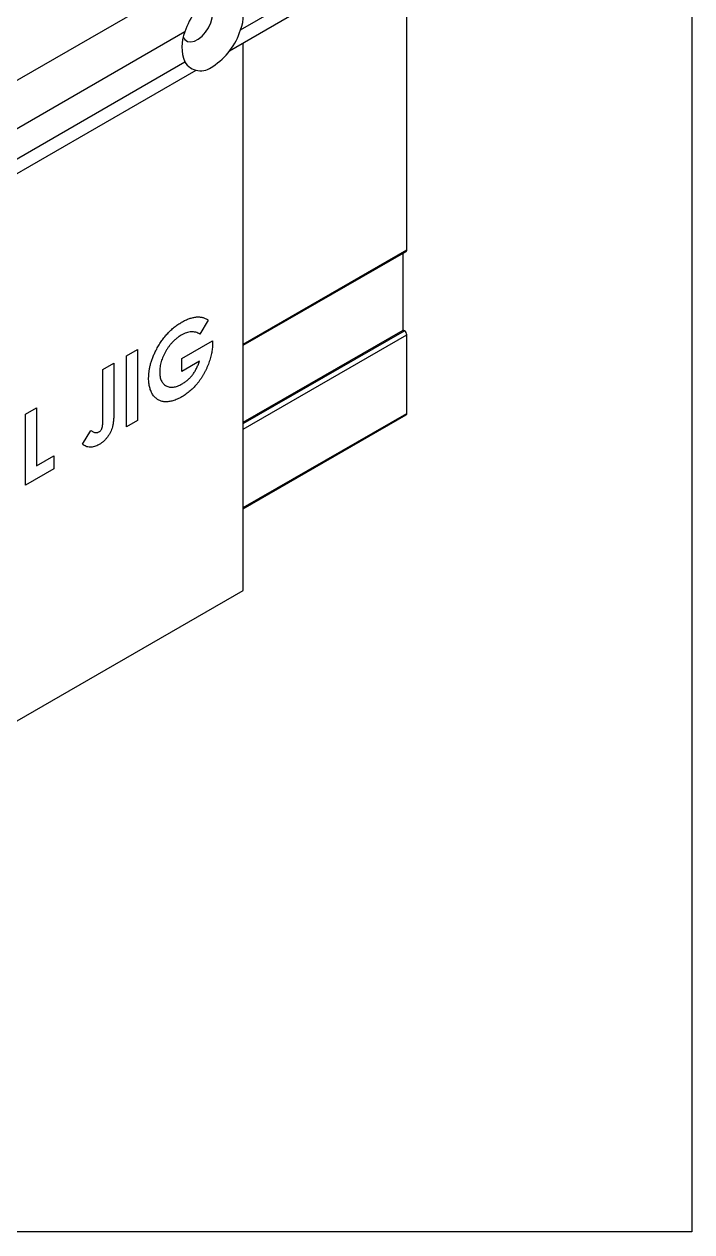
# Model space of a CAD drawing. Extents: x -3.7 to 16.1, y -12.1 to 0.
# Drawn here: x 13.962 to 15.88, y -12.123 to -8.651 of the extents above; entities that cross this region are included whole.
import ezdxf

# ---------------------------------------------------------------- set-up
doc = ezdxf.new("R2010")
doc.units = 0
doc.header["$LTSCALE"] = 0.5
doc.header["$MEASUREMENT"] = 0
doc.layers.add('Housing', color=150, linetype='CONTINUOUS')
doc.layers.add('Jig', color=41, linetype='CONTINUOUS', lineweight=13)
doc.layers.add('Text-Unprinted', color=131, linetype='CONTINUOUS', plot=False)

msp = doc.modelspace()

# ---------------------------------------------------------------- linework, layer by layer
at = {"layer": 'Housing', "linetype": 'Continuous', "lineweight": 25, "transparency": 16777216}
for p, q in [((15.061195, -9.299662), (15.061195, -7.295456)), ((14.591272, -9.570627), (15.061195, -9.299662)), ((14.591272, -9.57401), (15.059124, -9.30424)), ((15.050589, -9.530335), (15.050589, -9.309167)), ((14.591272, -9.795178), (15.050589, -9.530335)), ((14.591272, -9.79926), (15.054124, -9.532376)), ((14.591272, -9.815589), (15.061195, -9.544624)), ((15.054124, -9.532376), (15.050589, -9.530335)), ((15.061195, -9.769989), (15.061195, -9.544624)), ((14.591272, -10.040954), (15.061195, -9.769989)), ((14.591272, -10.044337), (15.059124, -9.774568))]:
    msp.add_line(p, q, dxfattribs=at)
for centre, radius, start, end in [((15.056295, -9.300203), 0.00493, 305.013333, 6.298848), ((15.045843, -9.545323), 0.015368, 2.605478, 57.394522), ((15.056295, -9.77053), 0.00493, 305.013333, 6.298848)]:
    msp.add_arc(centre, radius, start, end, dxfattribs=at)
at = {"layer": 'Jig', "linetype": 'Continuous', "lineweight": 25, "transparency": 16777216}
for p, q in [((12.07277, -9.890805), (14.72442, -8.360418)), ((14.583555, -8.667423), (14.768614, -8.560616)), ((14.552091, -8.727881), (14.742709, -8.617866)), ((14.423343, -8.673599), (13.522895, -9.193289)), ((14.591272, -10.278696), (14.591272, -8.705268)), ((13.522895, -9.279577), (14.423343, -8.759888)), ((13.491431, -9.340036), (14.455628, -8.783554)), ((14.490383, -9.501714), (14.466374, -9.542114)), ((14.414495, -9.612503), (14.502636, -9.561633)), ((14.502636, -9.561633), (14.502883, -9.570201)), ((14.255849, -9.604602), (14.287579, -9.586289)), ((14.255849, -9.808762), (14.255849, -9.604602)), ((14.287579, -9.586289), (14.287579, -9.79045)), ((14.414495, -9.649147), (14.414495, -9.612503)), ((14.187858, -9.643843), (14.219588, -9.62553)), ((14.187858, -9.787884), (14.187858, -9.643843)), ((14.219588, -9.62553), (14.219588, -9.761065)), ((14.465241, -9.61986), (14.414495, -9.649147)), ((13.965754, -9.772029), (13.997483, -9.753716)), ((13.997483, -9.753716), (13.997483, -9.921233)), ((13.965754, -9.976189), (13.965754, -9.772029)), ((14.128933, -9.858332), (14.152942, -9.818832)), ((14.287579, -9.79045), (14.255849, -9.808762)), ((13.997483, -9.921233), (14.047344, -9.892456)), ((14.047344, -9.892456), (14.047344, -9.9291)), ((14.047344, -9.9291), (13.965754, -9.976189)), ((11.939621, -11.809083), (14.591272, -10.278696))]:
    msp.add_line(p, q, dxfattribs=at)
at = {"layer": 'Jig', "linetype": 'Continuous', "lineweight": 25, "transparency": 16777216, "flags": 128}
msp.add_lwpolyline([(14.41897, -8.689243), (14.423501, -8.69564), (14.431085, -8.70059), (14.440438, -8.702047), (14.450974, -8.69992), (14.46203, -8.694342), (14.472912, -8.685665), (14.482935, -8.674432), (14.491471, -8.661351), (14.497983, -8.647242), (14.502061, -8.632993), (14.503449, -8.619498)], dxfattribs=at)
at = {"layer": 'Jig', "linetype": 'Continuous', "lineweight": 25, "transparency": 16777216}
for centre, radius, start, end in [((14.608518, -8.731553), 0.194032, 122.786113, 162.621686), ((14.476707, -8.624278), 0.11523, 338.011639, 21.988361), ((14.530191, -8.716744), 0.11523, 158.011639, 201.988361), ((14.39838, -8.609469), 0.194032, 302.786113, 342.621686), ((14.468888, -8.73161), 0.053609, 211.835202, 310.142646)]:
    msp.add_arc(centre, radius, start, end, dxfattribs=at)
for points, knots in [([(14.342503, -9.585059), (14.343657, -9.582932), (14.345948, -9.578709), (14.34961, -9.572565), (14.353365, -9.566609), (14.357264, -9.560892), (14.361289, -9.555349), (14.365449, -9.550034), (14.369723, -9.544867), (14.374145, -9.539966), (14.378691, -9.535237), (14.383381, -9.530748), (14.388181, -9.526399), (14.393133, -9.522341), (14.398186, -9.518424), (14.403378, -9.514758), (14.408692, -9.5112), (14.412287, -9.509095), (14.414106, -9.50803)], [0, 0, 0, 0, 0.06378691, 0.126616058, 0.188342718, 0.249479055, 0.30986417, 0.370656288, 0.430675157, 0.491277681, 0.551873821, 0.613065496, 0.675167018, 0.737704584, 0.801473299, 0.866115599, 0.932260377, 1, 1, 1, 1]), ([(14.414106, -9.50803), (14.416007, -9.506967), (14.419789, -9.504851), (14.425413, -9.502071), (14.430959, -9.49959), (14.436404, -9.497526), (14.441765, -9.495762), (14.447015, -9.494437), (14.452188, -9.493388), (14.455556, -9.492988), (14.457237, -9.492789)], [0, 0, 0, 0, 0.1289757, 0.25661428, 0.38237486, 0.50745021, 0.63123181, 0.75422072, 0.87730085, 1, 1, 1, 1]), ([(14.457237, -9.492789), (14.458652, -9.492685), (14.461529, -9.492473), (14.465715, -9.492708), (14.469912, -9.493225), (14.474073, -9.494158), (14.478193, -9.495503), (14.482314, -9.497178), (14.486396, -9.499254), (14.489037, -9.500884), (14.490383, -9.501714)], [0, 0, 0, 0, 0.11179902, 0.22739611, 0.34565664, 0.46739984, 0.59420801, 0.72467753, 0.85964712, 1, 1, 1, 1]), ([(14.41322, -9.545185), (14.411058, -9.546497), (14.406811, -9.549074), (14.400571, -9.553631), (14.394609, -9.558669), (14.388895, -9.564178), (14.383466, -9.57019), (14.378289, -9.576678), (14.373396, -9.58365), (14.368827, -9.591007), (14.364666, -9.59856), (14.361034, -9.606171), (14.35794, -9.613731), (14.355393, -9.621265), (14.353455, -9.628727), (14.352071, -9.636144), (14.351193, -9.643526), (14.351089, -9.648276), (14.351037, -9.650682)], [0, 0, 0, 0, 0.067187574, 0.13192869, 0.195188847, 0.257128331, 0.318842593, 0.380492512, 0.443218728, 0.507125304, 0.570712137, 0.632481965, 0.693252695, 0.753131329, 0.81345766, 0.873863111, 0.936110268, 1, 1, 1, 1]), ([(14.466374, -9.542114), (14.464473, -9.541013), (14.460743, -9.538853), (14.454643, -9.53676), (14.448326, -9.535634), (14.44177, -9.535493), (14.434967, -9.536376), (14.427929, -9.53826), (14.420645, -9.541172), (14.415715, -9.543837), (14.41322, -9.545185)], [0, 0, 0, 0, 0.13444697, 0.26380716, 0.38924124, 0.51149641, 0.63242722, 0.75343872, 0.87525975, 1, 1, 1, 1]), ([(14.502883, -9.570201), (14.502852, -9.572457), (14.502788, -9.576964), (14.502206, -9.583956), (14.501243, -9.591079), (14.499926, -9.598312), (14.498275, -9.605674), (14.49617, -9.613175), (14.493704, -9.6208), (14.490942, -9.62849), (14.487838, -9.636129), (14.484497, -9.643595), (14.480965, -9.650851), (14.477165, -9.657868), (14.473158, -9.664652), (14.468936, -9.671192), (14.464482, -9.677498), (14.459821, -9.683589), (14.454927, -9.689395), (14.449826, -9.694932), (14.444525, -9.700193), (14.439012, -9.70518), (14.433297, -9.709872), (14.42738, -9.714242), (14.421258, -9.718424), (14.417105, -9.720893), (14.414991, -9.722149)], [0, 0, 0, 0, 0.04195372, 0.08383258, 0.12532245, 0.16681547, 0.20847518, 0.25064342, 0.29309367, 0.33644235, 0.37959375, 0.42165642, 0.4629884, 0.50371807, 0.54386324, 0.58360823, 0.62314292, 0.66301274, 0.70293171, 0.74288752, 0.78365169, 0.82485059, 0.86692569, 0.91006572, 0.95421246, 1, 1, 1, 1]), ([(14.319308, -9.669035), (14.31937, -9.665668), (14.319494, -9.65902), (14.32064, -9.64867), (14.322426, -9.638267), (14.324989, -9.627766), (14.328277, -9.617183), (14.332246, -9.606525), (14.336979, -9.595751), (14.340644, -9.588658), (14.342503, -9.585059)], [0, 0, 0, 0, 0.12925561, 0.2552415, 0.37890223, 0.50142384, 0.62325871, 0.74643708, 0.87137012, 1, 1, 1, 1]), ([(14.351037, -9.650682), (14.351086, -9.653111), (14.351182, -9.657898), (14.352109, -9.664469), (14.353538, -9.670481), (14.355628, -9.675791), (14.358201, -9.680591), (14.361464, -9.684641), (14.365269, -9.688115), (14.36961, -9.69092), (14.374331, -9.69309), (14.379444, -9.694361), (14.384793, -9.694916), (14.390465, -9.694527), (14.396362, -9.69344), (14.402542, -9.691506), (14.408993, -9.688785), (14.413395, -9.686365), (14.415628, -9.685137)], [0, 0, 0, 0, 0.06387923, 0.12585082, 0.18647209, 0.24647648, 0.30625841, 0.36695118, 0.42886088, 0.49256868, 0.55660611, 0.61908674, 0.6810492, 0.74278507, 0.80489645, 0.86784906, 0.93293296, 1, 1, 1, 1]), ([(14.415628, -9.685137), (14.417081, -9.684284), (14.419934, -9.682608), (14.424118, -9.67971), (14.428125, -9.676708), (14.431971, -9.673575), (14.435617, -9.670178), (14.439114, -9.666649), (14.44244, -9.662945), (14.445578, -9.659017), (14.448575, -9.654914), (14.451403, -9.650566), (14.454111, -9.646007), (14.456667, -9.641217), (14.459028, -9.636193), (14.461271, -9.630957), (14.463368, -9.625485), (14.464608, -9.621761), (14.465241, -9.61986)], [0, 0, 0, 0, 0.06934871, 0.13614695, 0.20055535, 0.2627939, 0.32342156, 0.38246435, 0.44096387, 0.49829222, 0.555828, 0.61428406, 0.67368091, 0.73476536, 0.7975553, 0.86227615, 0.92967099, 1, 1, 1, 1]), ([(14.414991, -9.722149), (14.412735, -9.723415), (14.408264, -9.725925), (14.401652, -9.729072), (14.395232, -9.731675), (14.389002, -9.733744), (14.382948, -9.735338), (14.37708, -9.73634), (14.371411, -9.736775), (14.365922, -9.73673), (14.360685, -9.736108), (14.355711, -9.734968), (14.351027, -9.733267), (14.346585, -9.731107), (14.34249, -9.728313), (14.338587, -9.725139), (14.335067, -9.721277), (14.331779, -9.717006), (14.328857, -9.71225), (14.326302, -9.707128), (14.324123, -9.701673), (14.322404, -9.695805), (14.321009, -9.689651), (14.320011, -9.683138), (14.319447, -9.676246), (14.319354, -9.671449), (14.319308, -9.669035)], [0, 0, 0, 0, 0.04517288, 0.08954612, 0.13281276, 0.17510201, 0.21703018, 0.25838045, 0.29957632, 0.34070769, 0.3815383, 0.42194159, 0.46211527, 0.5024334, 0.54275152, 0.58340721, 0.62466273, 0.6667924, 0.70898836, 0.75068593, 0.79205511, 0.83320278, 0.87443934, 0.91587333, 0.95765594, 1, 1, 1, 1]), ([(14.219588, -9.761065), (14.219576, -9.763662), (14.219553, -9.768666), (14.219329, -9.775981), (14.219026, -9.782744), (14.218589, -9.788976), (14.21794, -9.794723), (14.217205, -9.799923), (14.216395, -9.804592), (14.215026, -9.810085), (14.212901, -9.816518), (14.209694, -9.823993), (14.2057, -9.831184), (14.201101, -9.838083), (14.195857, -9.844471), (14.190089, -9.850229), (14.183816, -9.8553), (14.179472, -9.857986), (14.177235, -9.859369)], [0, 0, 0, 0, 0.07640535, 0.14721803, 0.21205899, 0.27099949, 0.32417099, 0.37196981, 0.41410523, 0.45098126, 0.51807721, 0.58331967, 0.64875638, 0.71544988, 0.78313488, 0.85208492, 0.92384796, 1, 1, 1, 1]), ([(14.17727, -9.822705), (14.178118, -9.822164), (14.179748, -9.821125), (14.181989, -9.818741), (14.183879, -9.815937), (14.185123, -9.813249), (14.185915, -9.810778), (14.186411, -9.808546), (14.186881, -9.805942), (14.187257, -9.803005), (14.187542, -9.799701), (14.187684, -9.796097), (14.187856, -9.792072), (14.187858, -9.789329), (14.187858, -9.787884)], [0, 0, 0, 0, 0.08366061, 0.16085185, 0.23674446, 0.3196478, 0.36732551, 0.42620955, 0.49352409, 0.57302528, 0.66250602, 0.7645432, 0.87587812, 1, 1, 1, 1]), ([(14.152942, -9.818832), (14.154199, -9.819748), (14.156552, -9.821463), (14.160097, -9.823422), (14.163294, -9.824795), (14.166309, -9.825377), (14.169153, -9.825371), (14.171889, -9.824971), (14.174602, -9.824072), (14.176394, -9.823154), (14.17727, -9.822705)], [0, 0, 0, 0, 0.19118873, 0.35776552, 0.49958607, 0.61804467, 0.72179554, 0.81927216, 0.91167234, 1, 1, 1, 1]), ([(14.177235, -9.859369), (14.174904, -9.860631), (14.170307, -9.86312), (14.163566, -9.865611), (14.157086, -9.867106), (14.150902, -9.86743), (14.144929, -9.866812), (14.139275, -9.865033), (14.133823, -9.862316), (14.130591, -9.859683), (14.128933, -9.858332)], [0, 0, 0, 0, 0.1238731, 0.24432612, 0.36309192, 0.48280641, 0.60469074, 0.73101202, 0.8620339, 1, 1, 1, 1])]:
    msp.add_open_spline(points, degree=3, knots=knots, dxfattribs=at)
at = {"layer": 'Text-Unprinted', "transparency": 16777216}
msp.add_lwpolyline([(0, 0), (15.880087, 0), (15.880087, -12.122717), (0, -12.122717)], close=True, dxfattribs=at)

doc.saveas('drawing.dxf')
